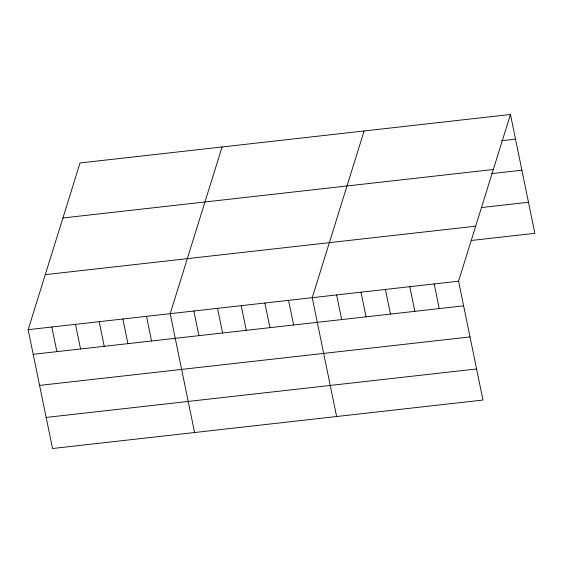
<?xml version="1.0" encoding="UTF-8"?>
<svg xmlns="http://www.w3.org/2000/svg" width="563" height="563" viewBox="0 0 563 563"><rect width="100%" height="100%" fill="white"/><g stroke="black" fill="none" stroke-linecap="round" stroke-linejoin="round"><path stroke-width="0.84" d="M510.451 114.486L458.571 281.197L482.97 400.04L52.549 448.514L28.15 329.672L80.03 162.96L510.451 114.486L534.85 233.328L471.259 240.492M222.068 146.964L170.188 313.675L194.587 432.518M364.113 130.968L312.226 297.679L336.625 416.521M501.577 140.701L515.511 139.131M62.908 217.972L493.336 169.498M491.408 173.65L521.894 170.216M481.428 207.543L528.467 202.244M45.272 274.653L475.693 226.178M28.15 329.672L458.571 281.197M33.21 354.317L463.63 305.843M39.593 385.402L470.014 336.927M46.166 417.429L476.587 368.955M434.179 283.942L439.239 308.587M409.794 286.687L414.854 311.339M385.402 289.438L390.462 314.084M361.01 292.183L366.07 316.828M336.618 294.928L341.678 319.58M288.559 300.346L293.612 324.992M264.884 303.007L269.944 327.659M241.21 305.674L246.27 330.319M217.536 308.341L222.596 332.986M193.862 311.008L198.922 335.654M146.514 316.343L151.574 340.988M122.84 319.003L127.9 343.655M99.172 321.67L104.225 346.315M75.498 324.337L80.558 348.983M51.824 327.004L56.884 351.65"/></g></svg>
